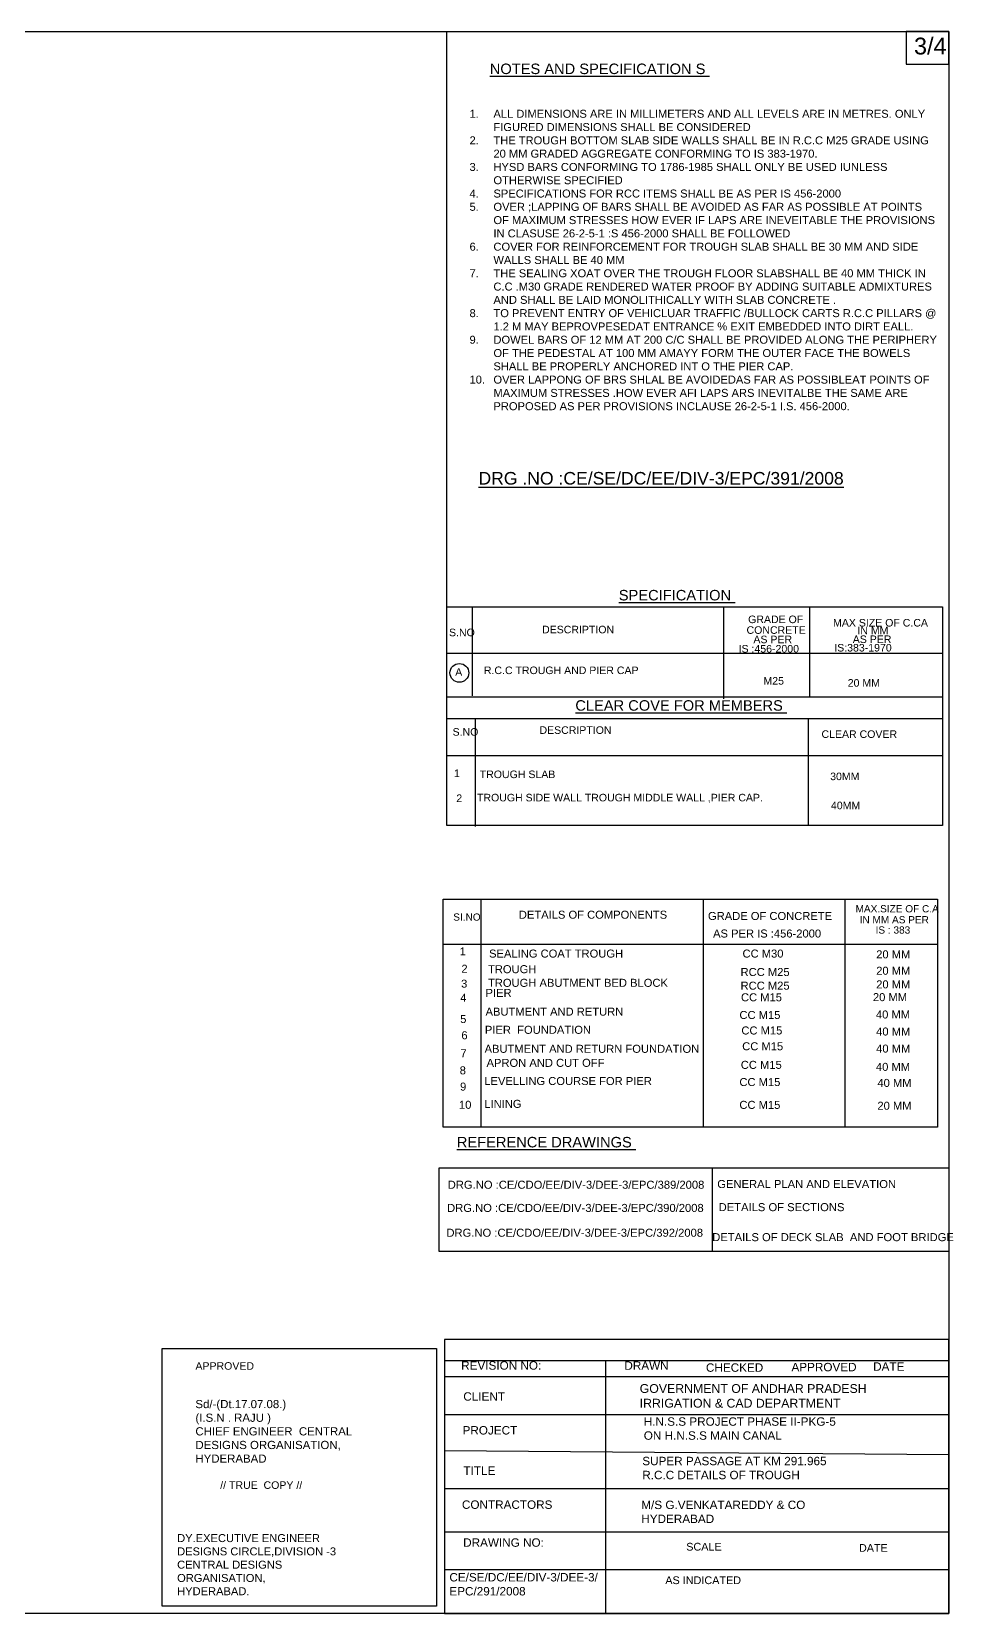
# Model space of a CAD drawing. Header units: millimetres. Extents: x 2521054 to 2545636, y 44350073 to 44368919.
# Drawn here: x 2534646 to 2545636, y 44350073 to 44368919 of the extents above; entities that cross this region are included whole.
import ezdxf

# ---------------------------------------------------------------- set-up
doc = ezdxf.new("R2010")
doc.units = ezdxf.units.MM
doc.header["$MEASUREMENT"] = 0
for name, color, linetype in [('DIMENSION', 7, 'Continuous'), ('DIMENSIONS', 7, 'Continuous'), ('TEXT', 7, 'Continuous')]:
    doc.layers.add(name, color=color, linetype=linetype)
doc.styles.get("Standard").update_dxf_attribs({"font": 'arial.ttf', "height": 55})

msp = doc.modelspace()

# ---------------------------------------------------------------- linework, layer by layer
at = {"layer": 'DIMENSION', "color": 0}
for points in [[(2545581.1, 44350073.4), (2521053.9, 44350073.4), (2521053.9, 44368918.6), (2545581.1, 44368918.6)], [(2545581.1, 44368918.6), (2545072.7, 44368918.6), (2545072.7, 44368530), (2545581.1, 44368530)], [(2539552.1, 44358583.9), (2545445, 44358583.9), (2545445, 44355866.9), (2539552.1, 44355866.9)], [(2539504.6, 44355380.9), (2545581.1, 44355380.9), (2545581.1, 44354385.9), (2539504.6, 44354385.9)], [(2545581.1, 44353337.2), (2539567.1, 44353337.2), (2539567.1, 44350073.4), (2545581.1, 44350073.4)]]:
    msp.add_lwpolyline(points, close=True, dxfattribs=at)
at = {"layer": 'DIMENSION'}
msp.add_lwpolyline([(2539598.5, 44362064.4), (2539598.5, 44368918.6)], dxfattribs=at)
at = {"layer": 'DIMENSION', "color": 0}
for points in [[(2542759.6, 44355380.9), (2542759.6, 44354385.9)], [(2545581.1, 44353337.2), (2545581.1, 44350073.4)], [(2545581.1, 44350592), (2539567.1, 44350592)]]:
    msp.add_lwpolyline(points, dxfattribs=at)
at = {"layer": 'DIMENSION'}
msp.add_circle((2539745.7, 44361278.4), 112.1, dxfattribs=at)
at = {"layer": 'DIMENSIONS', "color": 0}
for points in [[(2540001.7, 44358576), (2540001.7, 44355866.9)], [(2542652.1, 44358583.9), (2542652.1, 44355866.9)], [(2544344, 44355866.9), (2544344, 44358583.9)], [(2539552.1, 44358044.5), (2545445, 44358044.5)]]:
    msp.add_lwpolyline(points, dxfattribs=at)
at = {"layer": 'TEXT', "color": 0}
for points in [[(2539598.5, 44362064.4), (2545507.1, 44362064.4), (2545507.1, 44359458.6), (2539598.5, 44359458.6)], [(2536202.3, 44353229.2), (2539473.1, 44353229.2), (2539473.1, 44350159.6), (2536202.3, 44350159.6)]]:
    msp.add_lwpolyline(points, close=True, dxfattribs=at)
for points in [[(2539896.8, 44362064.4), (2539896.8, 44361003.2)], [(2542896.7, 44362061.9), (2542896.7, 44360971.3)], [(2543920.9, 44362061.9), (2543920.9, 44361002.9)], [(2539598.5, 44361512.7), (2545511.3, 44361512.7)], [(2539598.5, 44360995.2), (2545511.3, 44360995.2)], [(2539598.5, 44360736.5), (2545511.3, 44360736.5)], [(2539932.9, 44360736.4), (2539932.9, 44359447.9)], [(2543904.7, 44360736.8), (2543904.7, 44359460.9)], [(2539598.5, 44360294.2), (2545511.3, 44360294.2)], [(2539567.1, 44353085.8), (2545581.1, 44353085.8)], [(2541489.1, 44353081.3), (2541489.1, 44350073.4)], [(2539567.1, 44352897.2), (2545581.1, 44352897.2)], [(2539567.1, 44352443.6), (2545581.1, 44352443.6)], [(2539567.1, 44352012.5), (2545581.1, 44351965.1)], [(2545581.1, 44351555.2), (2539567.1, 44351555.2)], [(2539567.1, 44351043.1), (2545581.1, 44351043.1)]]:
    msp.add_lwpolyline(points, dxfattribs=at)

# ---------------------------------------------------------------- texts
at = {"layer": 'DIMENSION', "color": 0}
msp.add_text('%%UDRG .NO :CE/SE/DC/EE/DIV-3/EPC/391/2008', height=150, dxfattribs=at).set_placement((2539973.2, 44363522.1))
at = {"layer": 'DIMENSION', "insert": (2536380.9, 44351017.7), "char_height": 95, "width": 2211.302, "attachment_point": 1}
msp.add_mtext('DY.EXECUTIVE ENGINEER  \\PDESIGNS CIRCLE,DIVISION -3 \\PCENTRAL DESIGNS ORGANISATION, \\PHYDERABAD.', dxfattribs=at)
at = {"layer": 'DIMENSIONS', "color": 0}
msp.add_text('SI.NO', height=85.8, dxfattribs=at).set_placement((2539673.3, 44358326.5))
at = {"layer": 'TEXT', "color": 0}
for s, height, p in [('3/4', 200, (2545166.4, 44368646.9)), ('%%UNOTES AND SPECIFICATION S ', 125, (2540108.6, 44368413)), ('%%USPECIFICATION ', 125, (2541646.8, 44362142)), ('GRADE OF ', 90, (2543188.9, 44361871.4)), ('MAX SIZE OF C.CA ', 90, (2544201.2, 44361831)), ('S.NO ', 90, (2539622.5, 44361715.3)), ('DESCRIPTION ', 90, (2540731.8, 44361749.9)), ('CONCRETE ', 90, (2543169.9, 44361743.9)), ('AS PER ', 90, (2543251.7, 44361632)), ('AS PER ', 90, (2544436.1, 44361634.1)), ('IN MM ', 90, (2544491.2, 44361739.4)), ('IS :456-2000', 90, (2543075.3, 44361520.6)), ('IS:383-1970', 90, (2544215.5, 44361533.3)), ('A', 90, (2539696.3, 44361243.9)), ('R.C.C TROUGH AND PIER CAP', 90, (2540038.1, 44361264.2)), ('M25', 90, (2543371.4, 44361138.7)), ('20 MM', 90, (2544376.1, 44361114.1)), ('%%UCLEAR COVE FOR MEMBERS ', 125, (2541128.6, 44360828)), ('S.NO', 90, (2539665.2, 44360530.4)), ('DESCRIPTION ', 90, (2540701, 44360551.8)), ('CLEAR COVER ', 90, (2544063.5, 44360503.9)), ('1', 90, (2539681.9, 44360037.7)), ('TROUGH SLAB', 90, (2539989, 44360025)), ('30MM', 90, (2544166.8, 44360000.6)), ('2', 90, (2539709.4, 44359740.3)), ('TROUGH SIDE WALL TROUGH MIDDLE WALL ,PIER CAP.', 90, (2539956.1, 44359747.6)), ('40MM', 90, (2544176, 44359653.9)), ('MAX.SIZE OF C.A ', 85.796, (2544469.4, 44358425.4)), ('DETAILS OF COMPONENTS', 95.328, (2540455, 44358349.7)), ('GRADE OF CONCRETE ', 95.328, (2542710.1, 44358334.6)), ('IN MM AS PER ', 85.796, (2544518.2, 44358294.7)), ('AS PER IS :456-2000', 95.328, (2542770.9, 44358125.6)), ('IS : 383', 85.8, (2544708.4, 44358172.3)), ('1 ', 95.33, (2539749.6, 44357913.3)), ('SEALING COAT TROUGH ', 95.328, (2540100.1, 44357886.6)), ('CC M30', 95.33, (2543121.9, 44357886.7)), ('20 MM', 95.33, (2544715.5, 44357877.2)), ('2', 95.3, (2539770, 44357705.7)), ('TROUGH ', 95.33, (2540087.2, 44357700.7)), ('RCC M25', 95.33, (2543098.7, 44357666.9)), ('20 MM', 95.33, (2544715.5, 44357682.3)), ('3', 95.3, (2539766.4, 44357528.4)), ('TROUGH ABUTMENT BED BLOCK  ', 95.328, (2540087.2, 44357538.2)), ('RCC M25', 95.33, (2543098.7, 44357504.3)), ('20 MM', 95.33, (2544715.5, 44357519.7)), ('4', 95.3, (2539756.8, 44357360.6)), ('PIER ', 95.33, (2540058, 44357417.9)), ('CC M15', 95.33, (2543103.6, 44357365.6)), ('20 MM', 95.33, (2544676.5, 44357367.5)), ('5', 95.3, (2539755.8, 44357106.9)), ('ABUTMENT AND RETURN ', 95.328, (2540058, 44357194.8)), ('CC M15', 95.33, (2543085.2, 44357154.9)), ('40 MM', 95.33, (2544712.4, 44357161)), ('6', 95.3, (2539770.1, 44356913.1)), ('PIER  FOUNDATION ', 95.328, (2540050.4, 44356978.3)), ('CC M15', 95.33, (2543108.4, 44356970.3)), ('40 MM', 95.33, (2544715.3, 44356957.9)), ('ABUTMENT AND RETURN FOUNDATION ', 95.328, (2540046.6, 44356752.1)), ('CC M15', 95.33, (2543117.9, 44356782.2)), ('40 MM', 95.33, (2544715.3, 44356754.8)), ('7', 95.3, (2539759, 44356699.8)), ('APRON AND CUT OFF ', 95.328, (2540069.9, 44356584.9)), ('CC M15', 95.33, (2543101.3, 44356560.8)), ('40 MM', 95.33, (2544712.4, 44356537)), ('8', 95.3, (2539750, 44356494.9)), ('LEVELLING COURSE FOR PIER ', 95.328, (2540043.3, 44356368.3)), ('CC M15', 95.33, (2543084.7, 44356356)), ('40 MM', 95.33, (2544730, 44356345.7)), ('9', 95.3, (2539754.3, 44356301.7)), ('10', 95.33, (2539741.3, 44356085.2)), ('LINING ', 95.33, (2540043.3, 44356096.4)), ('CC M15', 95.33, (2543084.7, 44356084.1)), ('20 MM', 95.33, (2544730, 44356073.8)), ('%%UREFERENCE DRAWINGS ', 125, (2539715.5, 44355625)), ('DRG.NO :CE/CDO/EE/DIV-3/DEE-3/EPC/389/2008', 95.669, (2539607.1, 44355132.4)), ('GENERAL PLAN AND ELEVATION ', 95.669, (2542820.8, 44355140.7)), ('DRG.NO :CE/CDO/EE/DIV-3/DEE-3/EPC/390/2008', 95.669, (2539599.2, 44354856.1)), ('DETAILS OF SECTIONS ', 95.669, (2542837.1, 44354865.4)), ('DRG.NO :CE/CDO/EE/DIV-3/DEE-3/EPC/392/2008', 95.669, (2539591.5, 44354560.6)), ('DETAILS OF DECK SLAB  AND FOOT BRIDGE ', 95.669, (2542760.6, 44354507.9)), ('REVISION NO:', 100, (2539767.7, 44352976.8)), ('DRAWN ', 100, (2541713.3, 44352975)), ('CHECKED ', 100, (2542686, 44352951.7)), ('APPROVED ', 100, (2543705.4, 44352957.5)), ('DATE ', 100, (2544679.1, 44352963.4)), ('CLIENT', 100, (2539792.9, 44352607.3)), ('PROJECT', 100, (2539783.9, 44352204.5)), ('TITLE ', 100, (2539794.7, 44351723.2)), ('CONTRACTORS ', 100, (2539776.7, 44351318.8)), ('DRAWING NO:', 100, (2539791.3, 44350866.9)), ('SCALE ', 92.32, (2542450.6, 44350821.3)), ('DATE ', 92.32, (2544510, 44350806.8)), ('AS INDICATED ', 92.325, (2542201.5, 44350421.9))]:
    msp.add_text(s, height=height, dxfattribs=at).set_placement(p)
at = {"layer": 'TEXT', "color": 0, "insert": (2539772.2, 44367987.5), "char_height": 95, "attachment_point": 1}
msp.add_mtext_dynamic_manual_height_columns('\\pi-285,l380,t380;1.^IALL DIMENSIONS ARE IN MILLIMETERS AND ALL LEVELS ARE IN METRES. ONLY FIGURED DIMENSIONS SHALL BE CONSIDERED \\P2.^ITHE TROUGH BOTTOM SLAB SIDE WALLS SHALL BE IN R.C.C M25 GRADE USING 20 MM GRADED AGGREGATE CONFORMING TO IS 383-1970.\\P3.^IHYSD BARS CONFORMING TO 1786-1985 SHALL ONLY BE USED IUNLESS OTHERWISE SPECIFIED\\P4.^ISPECIFICATIONS FOR RCC ITEMS SHALL BE AS PER IS 456-2000\\P5.^IOVER ;LAPPING OF BARS SHALL BE AVOIDED AS FAR AS POSSIBLE AT POINTS OF MAXIMUM STRESSES HOW EVER IF LAPS ARE INEVEITABLE THE PROVISIONS IN CLASUSE 26-2-5-1 :S 456-2000 SHALL BE FOLLOWED\\P6.^ICOVER FOR REINFORCEMENT FOR TROUGH SLAB SHALL BE 30 MM AND SIDE WALLS SHALL BE 40 MM\\P7.^ITHE SEALING XOAT OVER THE TROUGH FLOOR SLABSHALL BE 40 MM THICK IN C.C .M30 GRADE RENDERED WATER PROOF BY ADDING SUITABLE ADMIXTURES AND SHALL BE LAID MONOLITHICALLY WITH SLAB CONCRETE .\\P8.^ITO PREVENT ENTRY OF VEHICLUAR TRAFFIC /BULLOCK CARTS R.C.C PILLARS @ 1.2 M MAY BEPROVPESEDAT ENTRANCE % EXIT EMBEDDED INTO DIRT EALL. \\P9.^IDOWEL BARS OF 12 MM AT 200 C/C SHALL BE PROVIDED ALONG THE PERIPHERY OF THE PEDESTAL AT 100 MM AMAYY FORM THE OUTER FACE THE BOWELS SHALL BE PROPERLY ANCHORED INT O THE PIER CAP.\\P10.^IOVER LAPPONG OF BRS SHLAL BE AVOIDEDAS FAR AS POSSIBLEAT POINTS OF MAXIMUM STRESSES .HOW EVER AFI LAPS ARS INEVITALBE THE SAME ARE  PROPOSED AS PER PROVISIONS INCLAUSE 26-2-5-1 I.S. 456-2000.', width=5655.868, gutter_width=75, heights=[0], dxfattribs=at)
at = {"layer": 'TEXT', "color": 0, "attachment_point": 1}
for s, insert, char_height, width in [('APPROVED \\P\\P\\P{\\H1.0833x;Sd/-(Dt.17.07.08.) \\P(I.S.N . RAJU ) \\PCHIEF ENGINEER  CENTRAL DESIGNS ORGANISATION, HYDERABAD }', (2536599.1, 44353066), 90, 2234.022), ('\\pi255.24;{\\H1.1373x;GOVERNMENT OF ANDHAR PRADESH  \\P\\pi408.62;IRRIGATION & CAD DEPARTMENT} ', (2541640.7, 44352804.8), 92.325, 3196.669), ('H.N.S.S PROJECT PHASE II-PKG-5\\PON H.N.S.S MAIN CANAL', (2541944.6, 44352408.7), 100, 2974.225), ('SUPER PASSAGE AT KM 291.965 R.C.C DETAILS OF TROUGH ', (2541926.8, 44351938.4), 100, 2288.97), ('\\P// TRUE  COPY // ', (2536894.6, 44351796.8), 90, 1440.9), ('M/S G.VENKATAREDDY & CO  HYDERABAD ', (2541914.8, 44351416.1), 100, 2288.97), ('CE/SE/DC/EE/DIV-3/DEE-3/ EPC/291/2008', (2539627.1, 44350553.7), 100, 1634.133)]:
    msp.add_mtext(s, dxfattribs=dict(at, insert=insert, char_height=char_height, width=width))

doc.saveas('drawing.dxf')
